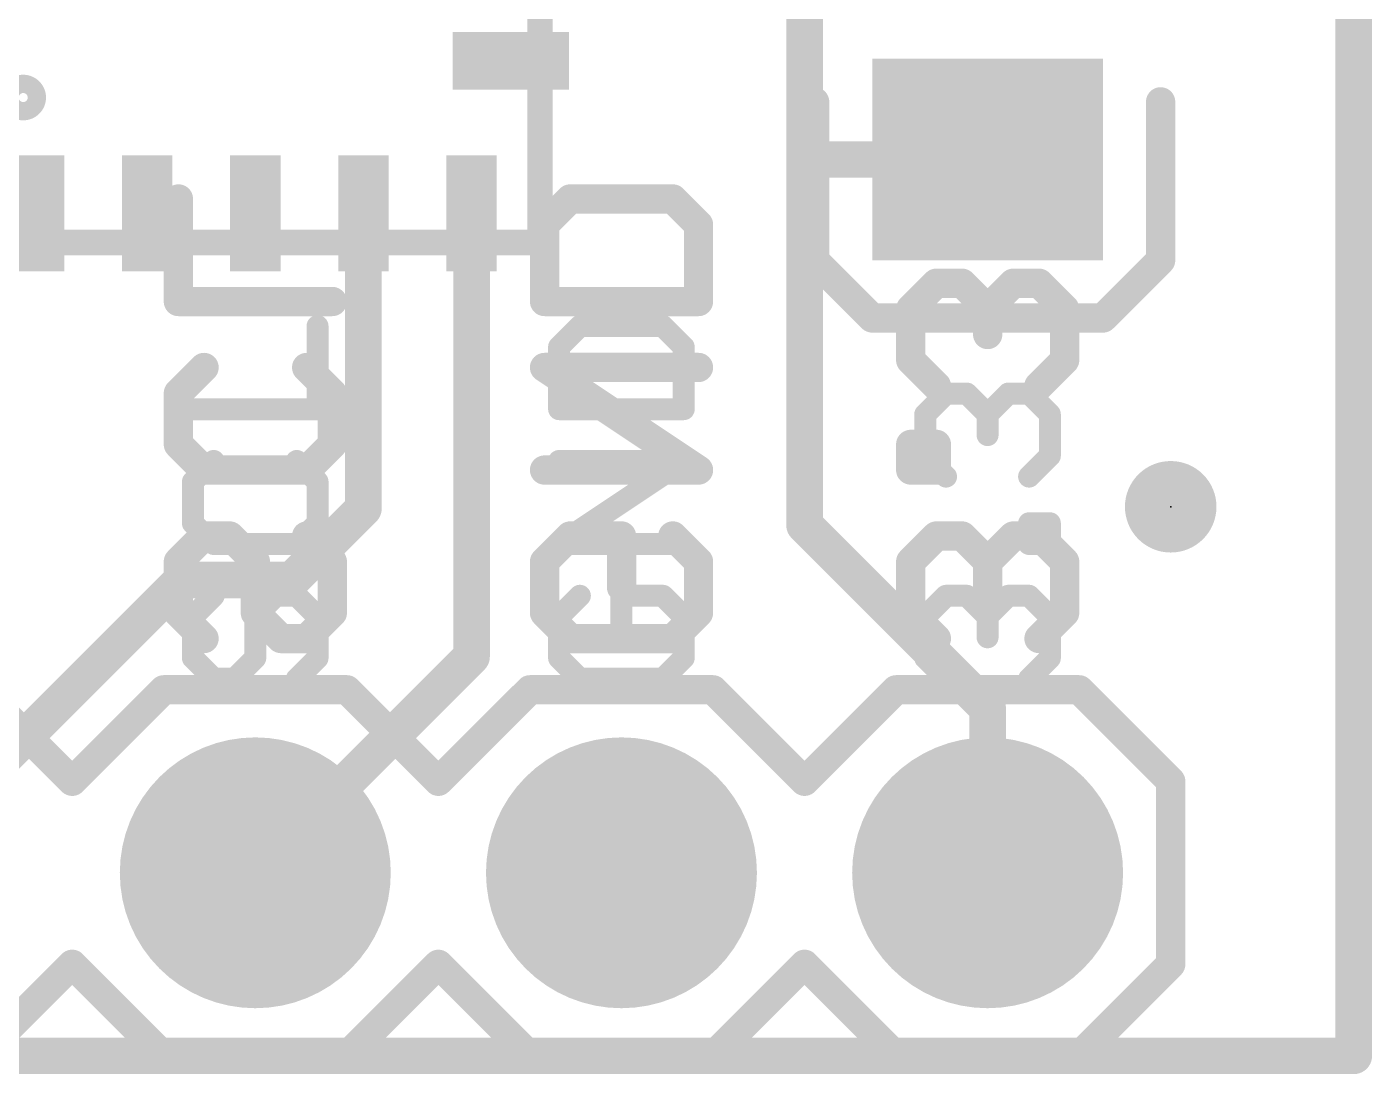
# Model space of a CAD drawing. Extents: x -8.9 to 15.4, y -3.8 to 15.4.
# Drawn here: x 6.04 to 15.37, y -0.13 to 7.14 of the extents above; entities that cross this region are included whole.
import ezdxf

# ---------------------------------------------------------------- set-up
doc = ezdxf.new("R2010")
doc.units = 0
for name, color, linetype in [('1', 12, 'CONTINUOUS'), ('16', 132, 'CONTINUOUS'), ('17', 110, 'CONTINUOUS'), ('20', 53, 'CONTINUOUS'), ('21', 41, 'CONTINUOUS'), ('22', 40, 'CONTINUOUS'), ('23', 53, 'CONTINUOUS'), ('51', 53, 'CONTINUOUS')]:
    doc.layers.add(name, color=color, linetype=linetype)

# ---------------------------------------------------------------- blocks, each defined once
blk = doc.blocks.new('RECT')
blk.add_solid([(-0.5, -0.5), (0.5, -0.5), (-0.5, 0.5), (0.5, 0.5)])
blk = doc.blocks.new('ROUNDP')
at = {"const_width": 0.5}
blk.add_lwpolyline([(0, -0.25, 1), (0, 0.25, 1), (0, -0.25)], format="xyb", dxfattribs=at)
blk = doc.blocks.new('PIE')
at = {"const_width": 0.5}
blk.add_lwpolyline([(0, -0.25, 1), (0, 0.25, 1), (0, -0.25)], format="xyb", dxfattribs=at)

msp = doc.modelspace()

# ---------------------------------------------------------------- linework, layer by layer
at = {"layer": '1', "const_width": 0.254}
for points in [[(15.24, 15.24), (15.24, 0)], [(11.43, 6.223), (11.43, 8.89)], [(11.43, 3.683), (11.43, 6.223)], [(11.43, 6.223), (11.433, 6.22)], [(11.433, 6.22), (12.7, 6.22)], [(3.81, 5.8475), (6.12, 5.8475)], [(8.37, 3.798), (8.37, 5.8475)], [(9.12, 2.77), (9.12, 5.8475)], [(7.874, 3.302), (8.37, 3.798)], [(12.7, 2.413), (11.43, 3.683)], [(5.08, 1.27), (7.112, 3.302)], [(7.112, 3.302), (7.874, 3.302)], [(7.62, 1.27), (9.12, 2.77)], [(12.7, 1.27), (12.7, 2.413)], [(15.24, 0), (0, 0)]]:
    msp.add_lwpolyline(points, dxfattribs=at)
at = {"layer": '1', "const_width": 0.127}
for points in [[(11.4935, 6.223, 1), (11.3665, 6.223)], [(11.4749, 6.2679, 1), (11.3851, 6.1781)], [(11.433, 6.2835, 1), (11.433, 6.1565)], [(12.7, 6.1565, 1), (12.7, 6.2835)], [(11.3665, 6.223, 1), (11.4935, 6.223)], [(11.3881, 6.1751, 1), (11.4779, 6.2649)], [(6.12, 5.784, 1), (6.12, 5.911)], [(8.4335, 5.8475, 1), (8.3065, 5.8475)], [(9.1835, 5.8475, 1), (9.0565, 5.8475)], [(8.4149, 3.7531, 1), (8.3251, 3.8429)], [(8.3065, 3.798, 1), (8.4335, 3.798)], [(11.4749, 3.7279, 1), (11.3851, 3.6381)], [(11.3665, 3.683, 1), (11.4935, 3.683)], [(7.112, 3.3655, 1), (7.112, 3.2385)], [(7.1569, 3.2571, 1), (7.0671, 3.3469)], [(7.8291, 3.3469, 1), (7.9189, 3.2571)], [(7.874, 3.2385, 1), (7.874, 3.3655)], [(9.1649, 2.7251, 1), (9.0751, 2.8149)], [(9.0565, 2.77, 1), (9.1835, 2.77)], [(12.7635, 2.413, 1), (12.6365, 2.413)], [(12.6551, 2.3681, 1), (12.7449, 2.4579)], [(7.5751, 1.3149, 1), (7.6649, 1.2251)], [(12.6365, 1.27, 1), (12.7635, 1.27)], [(15.24, -0.0635, 1), (15.24, 0.0635)], [(15.1765, 0, 1), (15.3035, 0)]]:
    msp.add_lwpolyline(points, format="xyb", dxfattribs=at)
at = {"layer": '16', "const_width": 0.254}
for points in [[(15.24, 15.24), (15.24, 0)], [(15.24, 0), (0, 0)]]:
    msp.add_lwpolyline(points, dxfattribs=at)
at = {"layer": '16', "const_width": 0.127}
for points in [[(15.24, -0.0635, 1), (15.24, 0.0635)], [(15.1765, 0, 1), (15.3035, 0)]]:
    msp.add_lwpolyline(points, format="xyb", dxfattribs=at)
at = {"layer": '20', "const_width": 0.2032}
for points in [[(15.24, 15.24), (15.24, 0)], [(15.24, 0), (0, 0)]]:
    msp.add_lwpolyline(points, dxfattribs=at)
at = {"layer": '20', "const_width": 0.1016}
for points in [[(15.24, -0.0508, 1), (15.24, 0.0508)], [(15.1892, 0, 1), (15.2908, 0)]]:
    msp.add_lwpolyline(points, format="xyb", dxfattribs=at)
at = {"layer": '21'}
for points, const_width in [([(6.01, 6.5552, 1), (6.01, 6.7448, 1), (6.01, 6.5552)], 0.127), ([(11.5508, 6.62, 1), (11.4492, 6.62)], 0.1016), ([(13.9508, 6.62, 1), (13.8492, 6.62)], 0.1016), ([(9.6395, 6.395, 1), (9.5506, 6.395)], 0.0889), ([(9.5506, 5.645, 1), (9.6395, 5.645)], 0.0889), ([(11.5359, 5.5559, 1), (11.4641, 5.4841)], 0.1016), ([(13.9359, 5.4841, 1), (13.8641, 5.5559)], 0.1016), ([(11.4492, 5.52, 1), (11.5508, 5.52)], 0.1016), ([(13.8492, 5.52, 1), (13.9508, 5.52)], 0.1016), ([(8.0899, 5.0635, 1), (8.0137, 5.0635)], 0.0762), ([(9.8715, 5.1016, 1), (9.8715, 5.0254)], 0.0762), ([(9.8985, 5.0365, 1), (9.8446, 5.0904)], 0.0762), ([(10.4747, 5.0904, 1), (10.4208, 5.0365)], 0.0762), ([(10.4477, 5.0254, 1), (10.4477, 5.1016)], 0.0762), ([(11.9, 5.1708, 1), (11.9, 5.0692)], 0.1016), ([(11.8641, 5.0841, 1), (11.9359, 5.1559)], 0.1016), ([(13.4641, 5.1559, 1), (13.5359, 5.0841)], 0.1016), ([(13.5, 5.0692, 1), (13.5, 5.1708)], 0.1016), ([(9.7656, 4.9194, 1), (9.6894, 4.9194)], 0.0762), ([(9.7005, 4.9463, 1), (9.7544, 4.8925)], 0.0762), ([(10.6299, 4.9194, 1), (10.5537, 4.9194)], 0.0762), ([(10.5649, 4.8925, 1), (10.6187, 4.9463)], 0.0762), ([(12.4115, 4.6338, 1), (12.4115, 4.5576)], 0.0762), ([(12.4385, 4.5688, 1), (12.3846, 4.6226)], 0.0762), ([(12.5825, 4.6226, 1), (12.5286, 4.5688)], 0.0762), ([(12.5556, 4.5576, 1), (12.5556, 4.6338)], 0.0762), ([(12.8437, 4.6338, 1), (12.8437, 4.5576)], 0.0762), ([(12.8706, 4.5688, 1), (12.8167, 4.6226)], 0.0762), ([(13.0147, 4.6226, 1), (12.9608, 4.5688)], 0.0762), ([(12.9877, 4.5576, 1), (12.9877, 4.6338)], 0.0762), ([(7.1875, 4.5253, 1), (7.1875, 4.4491)], 0.0762), ([(8.0137, 4.4872, 1), (8.0899, 4.4872)], 0.0762), ([(8.0518, 4.4491, 1), (8.0518, 4.5253)], 0.0762), ([(9.7275, 4.5253, 1), (9.7275, 4.4491)], 0.0762), ([(9.6894, 4.4872, 1), (9.7656, 4.4872)], 0.0762), ([(10.5537, 4.4872, 1), (10.6299, 4.4872)], 0.0762), ([(10.5918, 4.4491, 1), (10.5918, 4.5253)], 0.0762), ([(12.2405, 4.4786, 1), (12.2944, 4.4247)], 0.0762), ([(12.3056, 4.4516, 1), (12.2294, 4.4516)], 0.0762), ([(12.7377, 4.4516, 1), (12.6615, 4.4516)], 0.0762), ([(12.6727, 4.4786, 1), (12.7266, 4.4247)], 0.0762), ([(12.6727, 4.4247, 1), (12.7266, 4.4786)], 0.0762), ([(13.1699, 4.4516, 1), (13.0937, 4.4516)], 0.0762), ([(13.1049, 4.4247, 1), (13.1587, 4.4786)], 0.0762), ([(12.6615, 4.3076, 1), (12.7377, 4.3076)], 0.0762), ([(7.3585, 4.101, 1), (7.3046, 4.1549)], 0.0762), ([(7.9347, 4.1549, 1), (7.8808, 4.101)], 0.0762), ([(9.7275, 4.166, 1), (9.7275, 4.0898)], 0.0762), ([(10.6129, 4.0962, 1), (10.5707, 4.1596)], 0.0762), ([(10.5918, 4.0898, 1), (10.5918, 4.166)], 0.0762), ([(12.2944, 4.1905, 1), (12.2405, 4.1366)], 0.0762), ([(12.2294, 4.1635, 1), (12.3056, 4.1635)], 0.0762), ([(13.0937, 4.1635, 1), (13.1699, 4.1635)], 0.0762), ([(13.1587, 4.1366, 1), (13.1049, 4.1905)], 0.0762), ([(7.1605, 4.0108, 1), (7.2144, 3.9569)], 0.0762), ([(7.2256, 3.9839, 1), (7.1494, 3.9839)], 0.0762), ([(8.0899, 3.9839, 1), (8.0137, 3.9839)], 0.0762), ([(8.0249, 3.9569, 1), (8.0787, 4.0108)], 0.0762), ([(12.3846, 3.9925, 1), (12.4385, 4.0464)], 0.0762), ([(12.9608, 4.0464, 1), (13.0147, 3.9925)], 0.0762), ([(7.2144, 3.7227, 1), (7.1605, 3.6688)], 0.0762), ([(7.1494, 3.6958, 1), (7.2256, 3.6958)], 0.0762), ([(8.0137, 3.6958, 1), (8.0899, 3.6958)], 0.0762), ([(8.0787, 3.6688, 1), (8.0249, 3.7227)], 0.0762), ([(13.0258, 3.6958, 1), (12.9496, 3.6958)], 0.0762), ([(12.9877, 3.7339, 1), (12.9877, 3.6577)], 0.0762), ([(13.1699, 3.6958, 1), (13.0937, 3.6958)], 0.0762), ([(13.1318, 3.6577, 1), (13.1318, 3.7339)], 0.0762), ([(7.3315, 3.5898, 1), (7.3315, 3.5136)], 0.0762), ([(7.3046, 3.5248, 1), (7.3585, 3.5787)], 0.0762), ([(7.8808, 3.5787, 1), (7.9347, 3.5248)], 0.0762), ([(7.9077, 3.5136, 1), (7.9077, 3.5898)], 0.0762), ([(9.7063, 3.5834, 1), (9.7486, 3.52)], 0.0762), ([(9.7275, 3.5898, 1), (9.7275, 3.5136)], 0.0762), ([(10.5918, 3.5136, 1), (10.5918, 3.5898)], 0.0762), ([(12.9877, 3.5898, 1), (12.9877, 3.5136)], 0.0762), ([(12.9496, 3.5517, 1), (13.0258, 3.5517)], 0.0762), ([(13.0937, 3.5517, 1), (13.1699, 3.5517)], 0.0762), ([(13.1318, 3.5136, 1), (13.1318, 3.5898)], 0.0762), ([(7.3585, 3.1655, 1), (7.3046, 3.2194)], 0.0762), ([(7.7637, 3.2305, 1), (7.7637, 3.1543)], 0.0762), ([(7.7906, 3.1655, 1), (7.7367, 3.2194)], 0.0762), ([(7.9347, 3.2194, 1), (7.8808, 3.1655)], 0.0762), ([(7.9077, 3.1543, 1), (7.9077, 3.2305)], 0.0762), ([(9.8985, 3.1655, 1), (9.8446, 3.2194)], 0.0762), ([(10.1596, 3.2305, 1), (10.1596, 3.1543)], 0.0762), ([(10.1977, 3.1924, 1), (10.1215, 3.1924)], 0.0762), ([(10.4747, 3.2194, 1), (10.4208, 3.1655)], 0.0762), ([(10.4477, 3.1543, 1), (10.4477, 3.2305)], 0.0762), ([(12.4115, 3.2305, 1), (12.4115, 3.1543)], 0.0762), ([(12.4385, 3.1655, 1), (12.3846, 3.2194)], 0.0762), ([(12.5825, 3.2194, 1), (12.5286, 3.1655)], 0.0762), ([(12.5556, 3.1543, 1), (12.5556, 3.2305)], 0.0762), ([(12.8437, 3.2305, 1), (12.8437, 3.1543)], 0.0762), ([(12.8706, 3.1655, 1), (12.8167, 3.2194)], 0.0762), ([(13.0147, 3.2194, 1), (12.9608, 3.1655)], 0.0762), ([(12.9877, 3.1543, 1), (12.9877, 3.2305)], 0.0762), ([(7.1605, 3.0753, 1), (7.2144, 3.0214)], 0.0762), ([(7.2256, 3.0484, 1), (7.1494, 3.0484)], 0.0762), ([(7.6577, 3.0484, 1), (7.5815, 3.0484)], 0.0762), ([(7.5927, 3.0753, 1), (7.6466, 3.0214)], 0.0762), ([(8.0899, 3.0484, 1), (8.0137, 3.0484)], 0.0762), ([(8.0249, 3.0214, 1), (8.0787, 3.0753)], 0.0762), ([(9.7005, 3.0753, 1), (9.7544, 3.0214)], 0.0762), ([(9.7656, 3.0484, 1), (9.6894, 3.0484)], 0.0762), ([(10.6299, 3.0484, 1), (10.5537, 3.0484)], 0.0762), ([(10.5649, 3.0214, 1), (10.6187, 3.0753)], 0.0762), ([(12.2405, 3.0753, 1), (12.2944, 3.0214)], 0.0762), ([(12.3056, 3.0484, 1), (12.2294, 3.0484)], 0.0762), ([(12.7377, 3.0484, 1), (12.6615, 3.0484)], 0.0762), ([(12.6727, 3.0753, 1), (12.7266, 3.0214)], 0.0762), ([(12.6727, 3.0214, 1), (12.7266, 3.0753)], 0.0762), ([(13.1699, 3.0484, 1), (13.0937, 3.0484)], 0.0762), ([(13.1049, 3.0214, 1), (13.1587, 3.0753)], 0.0762), ([(10.1215, 2.9043, 1), (10.1977, 2.9043)], 0.0762), ([(12.6615, 2.9043, 1), (12.7377, 2.9043)], 0.0762), ([(7.2144, 2.7872, 1), (7.1605, 2.7333)], 0.0762), ([(7.6466, 2.7333, 1), (7.5927, 2.7872)], 0.0762), ([(8.0787, 2.7333, 1), (8.0249, 2.7872)], 0.0762), ([(9.7544, 2.7872, 1), (9.7005, 2.7333)], 0.0762), ([(10.6187, 2.7333, 1), (10.5649, 2.7872)], 0.0762), ([(12.2944, 2.7872, 1), (12.2405, 2.7333)], 0.0762), ([(13.1587, 2.7333, 1), (13.1049, 2.7872)], 0.0762), ([(7.1494, 2.7603, 1), (7.2256, 2.7603)], 0.0762), ([(7.5815, 2.7603, 1), (7.6577, 2.7603)], 0.0762), ([(8.0137, 2.7603, 1), (8.0899, 2.7603)], 0.0762), ([(9.6894, 2.7603, 1), (9.7656, 2.7603)], 0.0762), ([(10.5537, 2.7603, 1), (10.6299, 2.7603)], 0.0762), ([(12.2294, 2.7603, 1), (12.3056, 2.7603)], 0.0762), ([(13.0937, 2.7603, 1), (13.1699, 2.7603)], 0.0762), ([(7.3315, 2.6543, 1), (7.3315, 2.5781)], 0.0762), ([(7.3046, 2.5893, 1), (7.3585, 2.6431)], 0.0762), ([(7.4486, 2.6431, 1), (7.5025, 2.5893)], 0.0762), ([(7.4756, 2.5781, 1), (7.4756, 2.6543)], 0.0762), ([(7.8808, 2.6431, 1), (7.9347, 2.5893)], 0.0762), ([(9.8715, 2.6543, 1), (9.8715, 2.5781)], 0.0762), ([(9.8446, 2.5893, 1), (9.8985, 2.6431)], 0.0762), ([(10.4208, 2.6431, 1), (10.4747, 2.5893)], 0.0762), ([(10.4477, 2.5781, 1), (10.4477, 2.6543)], 0.0762), ([(12.3846, 2.5893, 1), (12.4385, 2.6431)], 0.0762), ([(12.9608, 2.6431, 1), (13.0147, 2.5893)], 0.0762)]:
    msp.add_lwpolyline(points, format="xyb", dxfattribs=dict(at, const_width=const_width))
for points, const_width in [([(11.5, 6.62), (11.5, 5.52)], 0.2032), ([(13.9, 5.52), (13.9, 6.62)], 0.2032), ([(9.595, 6.395), (9.595, 5.645)], 0.1778), ([(11.5, 5.52), (11.9, 5.12)], 0.2032), ([(13.5, 5.12), (13.9, 5.52)], 0.2032), ([(8.0518, 4.4872), (8.0518, 5.0635)], 0.1524), ([(9.8715, 5.0635), (9.7275, 4.9194)], 0.1524), ([(10.4477, 5.0635), (9.8715, 5.0635)], 0.1524), ([(10.5918, 4.9194), (10.4477, 5.0635)], 0.1524), ([(11.9, 5.12), (13.5, 5.12)], 0.2032), ([(9.7275, 4.9194), (9.7275, 4.4872)], 0.1524), ([(10.5918, 4.4872), (10.5918, 4.9194)], 0.1524), ([(12.2675, 4.4516), (12.4115, 4.5957)], 0.1524), ([(12.4115, 4.5957), (12.5556, 4.5957)], 0.1524), ([(12.5556, 4.5957), (12.6996, 4.4516)], 0.1524), ([(12.6996, 4.4516), (12.8437, 4.5957)], 0.1524), ([(12.8437, 4.5957), (12.9877, 4.5957)], 0.1524), ([(12.9877, 4.5957), (13.1318, 4.4516)], 0.1524), ([(7.1875, 4.4872), (8.0518, 4.4872)], 0.1524), ([(9.7275, 4.4872), (10.5918, 4.4872)], 0.1524), ([(12.2675, 4.1635), (12.2675, 4.4516)], 0.1524), ([(12.6996, 4.4516), (12.6996, 4.3076)], 0.1524), ([(13.1318, 4.4516), (13.1318, 4.1635)], 0.1524), ([(7.3315, 4.1279), (7.1875, 3.9839)], 0.1524), ([(8.0518, 3.9839), (7.9077, 4.1279)], 0.1524), ([(9.7275, 3.5517), (10.5918, 4.1279)], 0.1524), ([(10.5918, 4.1279), (9.7275, 4.1279)], 0.1524), ([(12.4115, 4.0195), (12.2675, 4.1635)], 0.1524), ([(13.1318, 4.1635), (12.9877, 4.0195)], 0.1524), ([(7.1875, 3.9839), (7.1875, 3.6958)], 0.1524), ([(8.0518, 3.6958), (8.0518, 3.9839)], 0.1524), ([(7.1875, 3.6958), (7.3315, 3.5517)], 0.1524), ([(7.9077, 3.5517), (8.0518, 3.6958)], 0.1524), ([(12.9877, 3.5517), (12.9877, 3.6958)], 0.1524), ([(12.9877, 3.6958), (13.1318, 3.6958)], 0.1524), ([(13.1318, 3.6958), (13.1318, 3.5517)], 0.1524), ([(7.3315, 3.5517), (7.9077, 3.5517)], 0.1524), ([(10.5918, 3.5517), (9.7275, 3.5517)], 0.1524), ([(13.1318, 3.5517), (12.9877, 3.5517)], 0.1524), ([(7.3315, 3.1924), (7.1875, 3.0484)], 0.1524), ([(7.6196, 3.0484), (7.7637, 3.1924)], 0.1524), ([(7.7637, 3.1924), (7.9077, 3.1924)], 0.1524), ([(7.9077, 3.1924), (8.0518, 3.0484)], 0.1524), ([(9.8715, 3.1924), (9.7275, 3.0484)], 0.1524), ([(10.4477, 3.1924), (10.1596, 3.1924)], 0.1524), ([(10.1596, 3.1924), (10.1596, 2.9043)], 0.1524), ([(10.5918, 3.0484), (10.4477, 3.1924)], 0.1524), ([(12.2675, 3.0484), (12.4115, 3.1924)], 0.1524), ([(12.4115, 3.1924), (12.5556, 3.1924)], 0.1524), ([(12.5556, 3.1924), (12.6996, 3.0484)], 0.1524), ([(12.6996, 3.0484), (12.8437, 3.1924)], 0.1524), ([(12.8437, 3.1924), (12.9877, 3.1924)], 0.1524), ([(12.9877, 3.1924), (13.1318, 3.0484)], 0.1524), ([(7.1875, 3.0484), (7.1875, 2.7603)], 0.1524), ([(7.6196, 2.7603), (7.6196, 3.0484)], 0.1524), ([(8.0518, 3.0484), (8.0518, 2.7603)], 0.1524), ([(9.7275, 3.0484), (9.7275, 2.7603)], 0.1524), ([(10.5918, 2.7603), (10.5918, 3.0484)], 0.1524), ([(12.2675, 2.7603), (12.2675, 3.0484)], 0.1524), ([(12.6996, 3.0484), (12.6996, 2.9043)], 0.1524), ([(13.1318, 3.0484), (13.1318, 2.7603)], 0.1524), ([(7.1875, 2.7603), (7.3315, 2.6162)], 0.1524), ([(7.4756, 2.6162), (7.6196, 2.7603)], 0.1524), ([(8.0518, 2.7603), (7.9077, 2.6162)], 0.1524), ([(9.7275, 2.7603), (9.8715, 2.6162)], 0.1524), ([(10.4477, 2.6162), (10.5918, 2.7603)], 0.1524), ([(12.4115, 2.6162), (12.2675, 2.7603)], 0.1524), ([(13.1318, 2.7603), (12.9877, 2.6162)], 0.1524), ([(7.3315, 2.6162), (7.4756, 2.6162)], 0.1524), ([(9.8715, 2.6162), (10.4477, 2.6162)], 0.1524)]:
    msp.add_lwpolyline(points, dxfattribs=dict(at, const_width=const_width))
at = {"layer": '22', "const_width": 0.2032}
for points in [[(12.1666, 6.175), (12.5225, 6.5309)], [(12.5225, 6.5309), (13.2343, 6.5309)], [(12.5225, 5.8191), (12.1666, 6.175)], [(7.0866, 5.2344), (7.0866, 5.9462)], [(9.6266, 5.7683), (9.8046, 5.9462)], [(9.8046, 5.9462), (10.5164, 5.9462)], [(10.5164, 5.9462), (10.6943, 5.7683)], [(13.2343, 5.8191), (12.5225, 5.8191)], [(9.6266, 5.2344), (9.6266, 5.7683)], [(10.6943, 5.7683), (10.6943, 5.2344)], [(12.3445, 5.3615), (12.1666, 5.1836)], [(12.5225, 5.3615), (12.3445, 5.3615)], [(12.7005, 5.1836), (12.5225, 5.3615)], [(12.8784, 5.3615), (12.7005, 5.1836)], [(13.0564, 5.3615), (12.8784, 5.3615)], [(13.2343, 5.1836), (13.0564, 5.3615)], [(8.1543, 5.2344), (7.0866, 5.2344)], [(10.6943, 5.2344), (9.6266, 5.2344)], [(12.1666, 5.1836), (12.1666, 4.8276)], [(12.7005, 5.1836), (12.7005, 5.0056)], [(13.2343, 4.8276), (13.2343, 5.1836)], [(7.0866, 4.5989), (7.2646, 4.7768)], [(7.9764, 4.7768), (8.1543, 4.5989)], [(10.6943, 4.065), (9.6266, 4.7768)], [(9.6266, 4.7768), (10.6943, 4.7768)], [(12.1666, 4.8276), (12.3445, 4.6497)], [(13.0564, 4.6497), (13.2343, 4.8276)], [(7.0866, 4.2429), (7.0866, 4.5989)], [(8.1543, 4.5989), (8.1543, 4.2429)], [(7.2646, 4.065), (7.0866, 4.2429)], [(8.1543, 4.2429), (7.9764, 4.065)], [(12.3445, 4.2429), (12.1666, 4.2429)], [(12.1666, 4.2429), (12.1666, 4.065)], [(12.3445, 4.065), (12.3445, 4.2429)], [(7.9764, 4.065), (7.2646, 4.065)], [(9.6266, 4.065), (10.6943, 4.065)], [(12.1666, 4.065), (12.3445, 4.065)], [(7.2646, 3.6074), (7.0866, 3.4295)], [(7.4425, 3.6074), (7.2646, 3.6074)], [(7.6205, 3.4295), (7.4425, 3.6074)], [(7.9764, 3.6074), (8.1543, 3.4295)], [(9.6266, 3.4295), (9.8046, 3.6074)], [(9.8046, 3.6074), (10.1605, 3.6074)], [(10.1605, 3.6074), (10.1605, 3.2515)], [(10.5164, 3.6074), (10.6943, 3.4295)], [(12.3445, 3.6074), (12.1666, 3.4295)], [(12.5225, 3.6074), (12.3445, 3.6074)], [(12.7005, 3.4295), (12.5225, 3.6074)], [(12.8784, 3.6074), (12.7005, 3.4295)], [(13.0564, 3.6074), (12.8784, 3.6074)], [(13.2343, 3.4295), (13.0564, 3.6074)], [(7.0866, 3.4295), (7.0866, 3.0736)], [(7.6205, 3.0736), (7.6205, 3.4295)], [(8.1543, 3.4295), (8.1543, 3.0736)], [(9.6266, 3.0736), (9.6266, 3.4295)], [(10.6943, 3.4295), (10.6943, 3.0736)], [(12.1666, 3.4295), (12.1666, 3.0736)], [(12.7005, 3.4295), (12.7005, 3.2515)], [(13.2343, 3.0736), (13.2343, 3.4295)], [(7.0866, 3.0736), (7.2646, 2.8956)], [(7.7984, 2.8956), (7.6205, 3.0736)], [(8.1543, 3.0736), (7.9764, 2.8956)], [(9.8046, 2.8956), (9.6266, 3.0736)], [(10.6943, 3.0736), (10.5164, 2.8956)], [(12.1666, 3.0736), (12.3445, 2.8956)], [(13.0564, 2.8956), (13.2343, 3.0736)], [(7.9764, 2.8956), (7.7984, 2.8956)], [(10.5164, 2.8956), (9.8046, 2.8956)], [(6.35, 1.905), (5.715, 2.54)], [(6.985, 2.54), (6.35, 1.905)], [(8.255, 2.54), (6.985, 2.54)], [(8.89, 1.905), (8.255, 2.54)], [(8.89, 1.905), (9.525, 2.54)], [(10.795, 2.54), (9.525, 2.54)], [(11.43, 1.905), (10.795, 2.54)], [(12.065, 2.54), (11.43, 1.905)], [(13.335, 2.54), (12.065, 2.54)], [(13.97, 1.905), (13.335, 2.54)], [(13.97, 0.635), (13.97, 1.905)], [(5.715, 0), (6.35, 0.635)], [(6.35, 0.635), (6.985, 0)], [(8.255, 0), (8.89, 0.635)], [(9.525, 0), (8.89, 0.635)], [(10.795, 0), (11.43, 0.635)], [(11.43, 0.635), (12.065, 0)], [(13.335, 0), (13.97, 0.635)], [(6.985, 0), (8.255, 0)], [(9.525, 0), (10.795, 0)], [(12.065, 0), (13.335, 0)]]:
    msp.add_lwpolyline(points, dxfattribs=at)
at = {"layer": '22', "const_width": 0.1016}
for points in [[(12.5225, 6.5817, 1), (12.5225, 6.4801)], [(12.5584, 6.495, 1), (12.4866, 6.5668)], [(13.2343, 6.4801, 1), (13.2343, 6.5817)], [(12.2025, 6.2109, 1), (12.1307, 6.1391)], [(12.1307, 6.2109, 1), (12.2025, 6.1391)], [(7.1374, 5.9462, 1), (7.0358, 5.9462)], [(9.8046, 5.997, 1), (9.8046, 5.8954)], [(9.8405, 5.9103, 1), (9.7686, 5.9821)], [(10.5523, 5.9821, 1), (10.4804, 5.9103)], [(10.5164, 5.8954, 1), (10.5164, 5.997)], [(12.5225, 5.8699, 1), (12.5225, 5.7683)], [(12.4866, 5.7832, 1), (12.5584, 5.855)], [(13.2343, 5.7683, 1), (13.2343, 5.8699)], [(9.6774, 5.7683, 1), (9.5758, 5.7683)], [(9.5907, 5.8042, 1), (9.6625, 5.7323)], [(10.7451, 5.7683, 1), (10.6435, 5.7683)], [(10.6584, 5.7323, 1), (10.7302, 5.8042)], [(12.3445, 5.4123, 1), (12.3445, 5.3107)], [(12.3805, 5.3256, 1), (12.3086, 5.3974)], [(12.5584, 5.3974, 1), (12.4866, 5.3256)], [(12.5225, 5.3107, 1), (12.5225, 5.4123)], [(12.8784, 5.4123, 1), (12.8784, 5.3107)], [(12.9143, 5.3256, 1), (12.8425, 5.3974)], [(13.0923, 5.3974, 1), (13.0204, 5.3256)], [(13.0564, 5.3107, 1), (13.0564, 5.4123)], [(7.0866, 5.2852, 1), (7.0866, 5.1836)], [(8.1543, 5.1836, 1), (8.1543, 5.2852)], [(9.6266, 5.2852, 1), (9.6266, 5.1836)], [(10.6943, 5.1836, 1), (10.6943, 5.2852)], [(7.0358, 5.2344, 1), (7.1374, 5.2344)], [(9.5758, 5.2344, 1), (9.6774, 5.2344)], [(10.6435, 5.2344, 1), (10.7451, 5.2344)], [(12.2174, 5.1836, 1), (12.1158, 5.1836)], [(12.1307, 5.2195, 1), (12.2025, 5.1476)], [(12.6645, 5.2195, 1), (12.7364, 5.1476)], [(12.7513, 5.1836, 1), (12.6497, 5.1836)], [(12.6645, 5.1476, 1), (12.7364, 5.2195)], [(13.2851, 5.1836, 1), (13.1835, 5.1836)], [(13.1984, 5.1476, 1), (13.2702, 5.2195)], [(12.6497, 5.0056, 1), (12.7513, 5.0056)], [(7.3005, 4.7409, 1), (7.2286, 4.8127)], [(8.0123, 4.8127, 1), (7.9404, 4.7409)], [(9.6548, 4.8191, 1), (9.5984, 4.7345)], [(9.6266, 4.8276, 1), (9.6266, 4.726)], [(10.6943, 4.726, 1), (10.6943, 4.8276)], [(12.2025, 4.8636, 1), (12.1307, 4.7917)], [(12.1158, 4.8276, 1), (12.2174, 4.8276)], [(13.1835, 4.8276, 1), (13.2851, 4.8276)], [(13.2702, 4.7917, 1), (13.1984, 4.8636)], [(7.1374, 4.5989, 1), (7.0358, 4.5989)], [(7.0507, 4.6348, 1), (7.1225, 4.5629)], [(8.2051, 4.5989, 1), (8.1035, 4.5989)], [(8.1184, 4.5629, 1), (8.1902, 4.6348)], [(12.3086, 4.6138, 1), (12.3805, 4.6856)], [(13.0204, 4.6856, 1), (13.0923, 4.6138)], [(7.1225, 4.2789, 1), (7.0507, 4.207)], [(7.0358, 4.2429, 1), (7.1374, 4.2429)], [(8.1035, 4.2429, 1), (8.2051, 4.2429)], [(8.1902, 4.207, 1), (8.1184, 4.2789)], [(12.1666, 4.2937, 1), (12.1666, 4.1921)], [(12.2174, 4.2429, 1), (12.1158, 4.2429)], [(12.3954, 4.2429, 1), (12.2937, 4.2429)], [(12.3445, 4.1921, 1), (12.3445, 4.2937)], [(7.2646, 4.1158, 1), (7.2646, 4.0142)], [(7.2286, 4.0291, 1), (7.3005, 4.1009)], [(7.9404, 4.1009, 1), (8.0123, 4.0291)], [(7.9764, 4.0142, 1), (7.9764, 4.1158)], [(9.6266, 4.1158, 1), (9.6266, 4.0142)], [(10.6661, 4.0227, 1), (10.7225, 4.1073)], [(10.6943, 4.0142, 1), (10.6943, 4.1158)], [(12.1666, 4.1158, 1), (12.1666, 4.0142)], [(12.1158, 4.065, 1), (12.2174, 4.065)], [(12.2937, 4.065, 1), (12.3954, 4.065)], [(12.3445, 4.0142, 1), (12.3445, 4.1158)], [(7.2646, 3.6582, 1), (7.2646, 3.5566)], [(7.3005, 3.5715, 1), (7.2286, 3.6433)], [(7.4784, 3.6433, 1), (7.4066, 3.5715)], [(7.4425, 3.5566, 1), (7.4425, 3.6582)], [(8.0123, 3.6433, 1), (7.9404, 3.5715)], [(9.8046, 3.6582, 1), (9.8046, 3.5566)], [(9.8405, 3.5715, 1), (9.7686, 3.6433)], [(10.2113, 3.6074, 1), (10.1097, 3.6074)], [(10.1605, 3.5566, 1), (10.1605, 3.6582)], [(10.5523, 3.6433, 1), (10.4804, 3.5715)], [(12.3445, 3.6582, 1), (12.3445, 3.5566)], [(12.3805, 3.5715, 1), (12.3086, 3.6433)], [(12.5584, 3.6433, 1), (12.4866, 3.5715)], [(12.5225, 3.5566, 1), (12.5225, 3.6582)], [(12.8784, 3.6582, 1), (12.8784, 3.5566)], [(12.9143, 3.5715, 1), (12.8425, 3.6433)], [(13.0923, 3.6433, 1), (13.0204, 3.5715)], [(13.0564, 3.5566, 1), (13.0564, 3.6582)], [(7.1374, 3.4295, 1), (7.0358, 3.4295)], [(7.0507, 3.4654, 1), (7.1225, 3.3935)], [(7.6713, 3.4295, 1), (7.5697, 3.4295)], [(7.5845, 3.3935, 1), (7.6564, 3.4654)], [(8.2051, 3.4295, 1), (8.1035, 3.4295)], [(8.1184, 3.3935, 1), (8.1902, 3.4654)], [(9.6774, 3.4295, 1), (9.5758, 3.4295)], [(9.5907, 3.4654, 1), (9.6625, 3.3935)], [(10.7451, 3.4295, 1), (10.6435, 3.4295)], [(10.6584, 3.3935, 1), (10.7302, 3.4654)], [(12.2174, 3.4295, 1), (12.1158, 3.4295)], [(12.1307, 3.4654, 1), (12.2025, 3.3935)], [(12.6645, 3.4654, 1), (12.7364, 3.3935)], [(12.7513, 3.4295, 1), (12.6497, 3.4295)], [(12.6645, 3.3935, 1), (12.7364, 3.4654)], [(13.2851, 3.4295, 1), (13.1835, 3.4295)], [(13.1984, 3.3935, 1), (13.2702, 3.4654)], [(10.1097, 3.2515, 1), (10.2113, 3.2515)], [(12.6497, 3.2515, 1), (12.7513, 3.2515)], [(7.1225, 3.1095, 1), (7.0507, 3.0376)], [(7.6564, 3.1095, 1), (7.5845, 3.0376)], [(8.1902, 3.0376, 1), (8.1184, 3.1095)], [(9.6625, 3.1095, 1), (9.5907, 3.0376)], [(10.7302, 3.0376, 1), (10.6584, 3.1095)], [(12.2025, 3.1095, 1), (12.1307, 3.0376)], [(13.2702, 3.0376, 1), (13.1984, 3.1095)], [(7.0358, 3.0736, 1), (7.1374, 3.0736)], [(7.5697, 3.0736, 1), (7.6713, 3.0736)], [(8.1035, 3.0736, 1), (8.2051, 3.0736)], [(9.5758, 3.0736, 1), (9.6774, 3.0736)], [(10.6435, 3.0736, 1), (10.7451, 3.0736)], [(12.1158, 3.0736, 1), (12.2174, 3.0736)], [(13.1835, 3.0736, 1), (13.2851, 3.0736)], [(7.7984, 2.9464, 1), (7.7984, 2.8448)], [(7.9764, 2.8448, 1), (7.9764, 2.9464)], [(9.8046, 2.9464, 1), (9.8046, 2.8448)], [(10.5164, 2.8448, 1), (10.5164, 2.9464)], [(7.2286, 2.8597, 1), (7.3005, 2.9315)], [(7.7625, 2.8597, 1), (7.8343, 2.9315)], [(7.9404, 2.9315, 1), (8.0123, 2.8597)], [(9.7686, 2.8597, 1), (9.8405, 2.9315)], [(10.4804, 2.9315, 1), (10.5523, 2.8597)], [(12.3086, 2.8597, 1), (12.3805, 2.9315)], [(13.0204, 2.9315, 1), (13.0923, 2.8597)], [(6.985, 2.5908, 1), (6.985, 2.4892)], [(7.0209, 2.5041, 1), (6.9491, 2.5759)], [(8.2909, 2.5759, 1), (8.2191, 2.5041)], [(8.255, 2.4892, 1), (8.255, 2.5908)], [(9.525, 2.5908, 1), (9.525, 2.4892)], [(9.5609, 2.5041, 1), (9.4891, 2.5759)], [(10.8309, 2.5759, 1), (10.7591, 2.5041)], [(10.795, 2.4892, 1), (10.795, 2.5908)], [(12.065, 2.5908, 1), (12.065, 2.4892)], [(12.1009, 2.5041, 1), (12.0291, 2.5759)], [(13.3709, 2.5759, 1), (13.2991, 2.5041)], [(13.335, 2.4892, 1), (13.335, 2.5908)], [(6.3141, 1.9409, 1), (6.3859, 1.8691)], [(6.3141, 1.8691, 1), (6.3859, 1.9409)], [(8.8541, 1.9409, 1), (8.9259, 1.8691)], [(8.8541, 1.8691, 1), (8.9259, 1.9409)], [(11.3941, 1.9409, 1), (11.4659, 1.8691)], [(11.3941, 1.8691, 1), (11.4659, 1.9409)], [(14.0208, 1.905, 1), (13.9192, 1.905)], [(13.9341, 1.8691, 1), (14.0059, 1.9409)], [(6.3859, 0.6709, 1), (6.3141, 0.5991)], [(6.3859, 0.5991, 1), (6.3141, 0.6709)], [(8.9259, 0.6709, 1), (8.8541, 0.5991)], [(8.9259, 0.5991, 1), (8.8541, 0.6709)], [(11.4659, 0.6709, 1), (11.3941, 0.5991)], [(11.4659, 0.5991, 1), (11.3941, 0.6709)], [(13.9192, 0.635, 1), (14.0208, 0.635)], [(14.0059, 0.5991, 1), (13.9341, 0.6709)], [(6.985, 0.0508, 1), (6.985, -0.0508)], [(8.255, -0.0508, 1), (8.255, 0.0508)], [(9.525, 0.0508, 1), (9.525, -0.0508)], [(10.795, -0.0508, 1), (10.795, 0.0508)], [(12.065, 0.0508, 1), (12.065, -0.0508)], [(13.335, -0.0508, 1), (13.335, 0.0508)], [(6.9491, -0.0359, 1), (7.0209, 0.0359)], [(8.2191, 0.0359, 1), (8.2909, -0.0359)], [(9.4891, -0.0359, 1), (9.5609, 0.0359)], [(10.7591, 0.0359, 1), (10.8309, -0.0359)], [(12.0291, -0.0359, 1), (12.1009, 0.0359)], [(13.2991, 0.0359, 1), (13.3709, -0.0359)]]:
    msp.add_lwpolyline(points, format="xyb", dxfattribs=at)
at = {"layer": '23'}
msp.add_point((13.97, 3.81), dxfattribs=at)
at = {"layer": '51', "const_width": 0.1778}
for points in [[(9.595, 9.595), (9.595, 5.645)], [(9.595, 5.645), (5.645, 5.645)]]:
    msp.add_lwpolyline(points, dxfattribs=at)
at = {"layer": '51', "const_width": 0.0889}
for points in [[(9.595, 5.6006, 1), (9.595, 5.6895)], [(9.5506, 5.645, 1), (9.6395, 5.645)]]:
    msp.add_lwpolyline(points, format="xyb", dxfattribs=at)

# ---------------------------------------------------------------- block references
at = {"layer": '1', "rotation": 180}
for p, xscale, yscale in [((9.3925, 6.905), 0.805, 0.4), ((6.12, 5.8475), 0.35, 0.805), ((6.87, 5.8475), 0.35, 0.805), ((7.62, 5.8475), 0.35, 0.805), ((8.37, 5.8475), 0.35, 0.805), ((9.12, 5.8475), 0.35, 0.805)]:
    msp.add_blockref('RECT', p, dxfattribs=dict(at, xscale=xscale, yscale=yscale))
at = {"layer": '1'}
for name, p, xscale, yscale in [('RECT', (12.7, 6.22), 1.6, 1.4), ('PIE', (13.97, 3.81), 0.635, 0.635)]:
    msp.add_blockref(name, p, dxfattribs=dict(at, xscale=xscale, yscale=yscale))
at = {"layer": '17', "xscale": 1.8796, "yscale": 1.8796, "rotation": 270}
for p in [(7.62, 1.27), (7.62, 1.27), (10.16, 1.27), (10.16, 1.27), (12.7, 1.27), (12.7, 1.27)]:
    msp.add_blockref('ROUNDP', p, dxfattribs=at)

doc.saveas('drawing.dxf')
